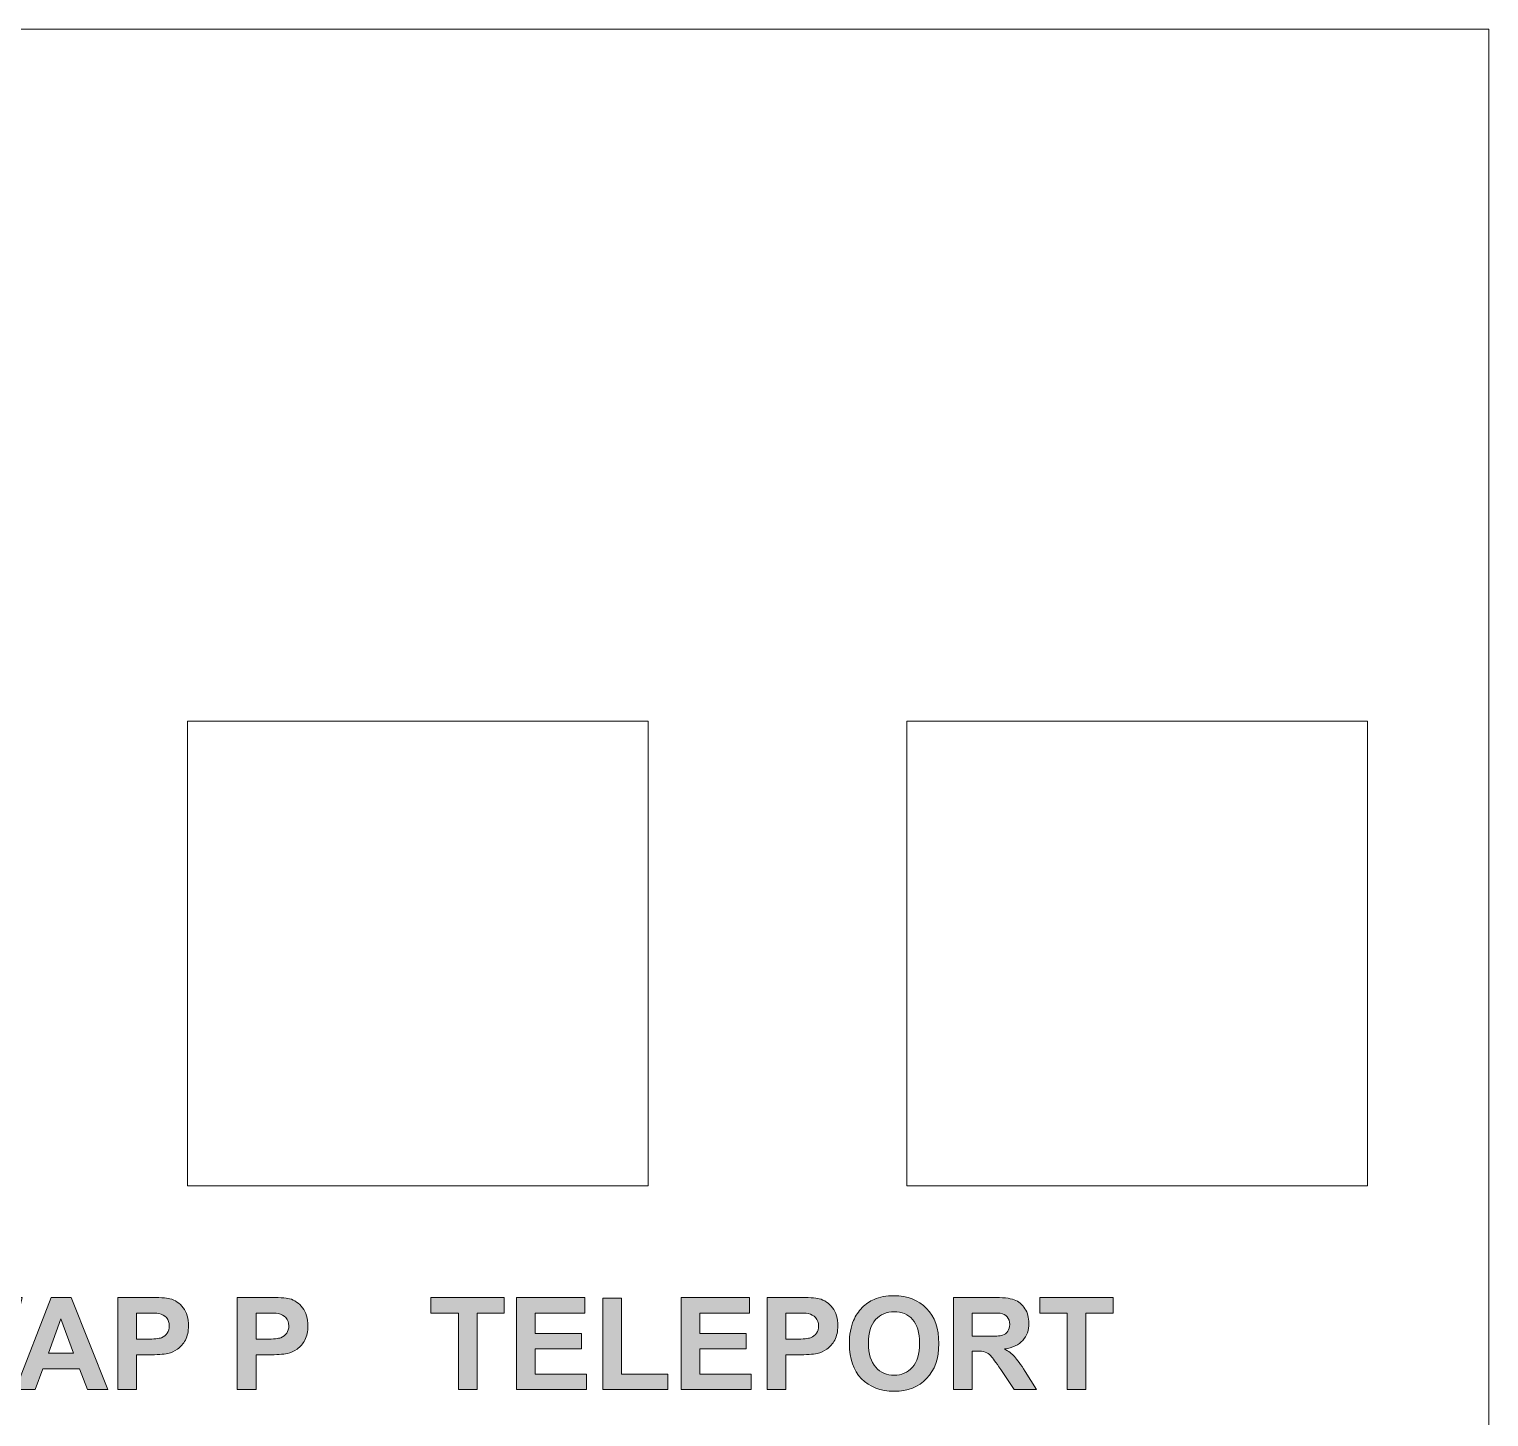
# Model space of a CAD drawing. Header units: inches. Extents: x -5.25 to 4.1, y -1.02 to 4.
# Drawn here: x -1.743 to -0.485, y 2.804 to 4 of the extents above; entities that cross this region are included whole.
import ezdxf

# ---------------------------------------------------------------- set-up
doc = ezdxf.new("R2010")
doc.units = ezdxf.units.IN
doc.header["$MEASUREMENT"] = 0
doc.layers.add('Layer 1', color=7, linetype='Continuous', lineweight=0)

# ---------------------------------------------------------------- blocks, each defined once
blk = doc.blocks.new('Block_28')
at = {"layer": 'Layer 1', "true_color": 0x231f20, "transparency": 33554687}
h = blk.add_hatch(color=250, dxfattribs=at)
h.dxf.hatch_style = 2
edge = h.paths.add_edge_path()
edge.add_spline(control_points=[(-1.9237, 2.8533), (-1.9237, 2.8533), (-1.9081, 2.8549), (-1.9081, 2.8549), (-1.9072, 2.8496), (-1.9053, 2.8458), (-1.9024, 2.8433), (-1.8995, 2.8408), (-1.8956, 2.8396), (-1.8908, 2.8396), (-1.8856, 2.8396), (-1.8817, 2.8407), (-1.8791, 2.8429), (-1.8764, 2.8451), (-1.8751, 2.8476), (-1.8751, 2.8506), (-1.8751, 2.8525), (-1.8757, 2.8541), (-1.8768, 2.8554), (-1.8779, 2.8567), (-1.8798, 2.8578), (-1.8826, 2.8588), (-1.8844, 2.8595), (-1.8887, 2.8606), (-1.8954, 2.8623), (-1.904, 2.8644), (-1.9101, 2.8671), (-1.9135, 2.8702), (-1.9184, 2.8745), (-1.9209, 2.8799), (-1.9209, 2.8862), (-1.9209, 2.8902), (-1.9197, 2.894), (-1.9174, 2.8975), (-1.9151, 2.9011), (-1.9118, 2.9037), (-1.9075, 2.9056), (-1.9032, 2.9074), (-1.8979, 2.9084), (-1.8918, 2.9084), (-1.8819, 2.9084), (-1.8743, 2.9062), (-1.8693, 2.9018), (-1.8643, 2.8974), (-1.8616, 2.8916), (-1.8613, 2.8843), (-1.8613, 2.8843), (-1.8774, 2.8836), (-1.8774, 2.8836), (-1.8781, 2.8877), (-1.8796, 2.8906), (-1.8818, 2.8924), (-1.8841, 2.8942), (-1.8875, 2.8951), (-1.892, 2.8951), (-1.8967, 2.8951), (-1.9003, 2.8941), (-1.903, 2.8922), (-1.9047, 2.891), (-1.9055, 2.8893), (-1.9055, 2.8873), (-1.9055, 2.8854), (-1.9047, 2.8838), (-1.9031, 2.8824), (-1.9011, 2.8807), (-1.8962, 2.879), (-1.8884, 2.8771), (-1.8806, 2.8753), (-1.8748, 2.8734), (-1.871, 2.8714), (-1.8673, 2.8694), (-1.8644, 2.8667), (-1.8622, 2.8633), (-1.8601, 2.8599), (-1.8591, 2.8557), (-1.8591, 2.8506), (-1.8591, 2.8461), (-1.8603, 2.8418), (-1.8629, 2.8378), (-1.8654, 2.8338), (-1.869, 2.8309), (-1.8736, 2.829), (-1.8782, 2.827), (-1.884, 2.8261), (-1.8909, 2.8261), (-1.901, 2.8261), (-1.9087, 2.8284), (-1.9141, 2.833), (-1.9195, 2.8377), (-1.9227, 2.8444), (-1.9237, 2.8533)], knot_values=[0, 0, 0, 0, 1, 1, 1, 2, 2, 2, 3, 3, 3, 4, 4, 4, 5, 5, 5, 6, 6, 6, 7, 7, 7, 8, 8, 8, 9, 9, 9, 10, 10, 10, 11, 11, 11, 12, 12, 12, 13, 13, 13, 14, 14, 14, 15, 15, 15, 16, 16, 16, 17, 17, 17, 18, 18, 18, 19, 19, 19, 20, 20, 20, 21, 21, 21, 22, 22, 22, 23, 23, 23, 24, 24, 24, 25, 25, 25, 26, 26, 26, 27, 27, 27, 28, 28, 28, 29, 29, 29, 30, 30, 30, 30], degree=3, periodic=0)
h = blk.add_hatch(color=250, dxfattribs=at)
h.dxf.hatch_style = 2
edge = h.paths.add_edge_path()
edge.add_spline(control_points=[(-1.8343, 2.8275), (-1.8343, 2.8275), (-1.8533, 2.907), (-1.8533, 2.907), (-1.8533, 2.907), (-1.8368, 2.907), (-1.8368, 2.907), (-1.8368, 2.907), (-1.8248, 2.8524), (-1.8248, 2.8524), (-1.8248, 2.8524), (-1.8103, 2.907), (-1.8103, 2.907), (-1.8103, 2.907), (-1.7912, 2.907), (-1.7912, 2.907), (-1.7912, 2.907), (-1.7773, 2.8514), (-1.7773, 2.8514), (-1.7773, 2.8514), (-1.765, 2.907), (-1.765, 2.907), (-1.765, 2.907), (-1.7489, 2.907), (-1.7489, 2.907), (-1.7489, 2.907), (-1.7682, 2.8275), (-1.7682, 2.8275), (-1.7682, 2.8275), (-1.7852, 2.8275), (-1.7852, 2.8275), (-1.7852, 2.8275), (-1.8011, 2.8869), (-1.8011, 2.8869), (-1.8011, 2.8869), (-1.8169, 2.8275), (-1.8169, 2.8275), (-1.8169, 2.8275), (-1.8343, 2.8275), (-1.8343, 2.8275)], knot_values=[0, 0, 0, 0, 1, 1, 1, 2, 2, 2, 3, 3, 3, 4, 4, 4, 5, 5, 5, 6, 6, 6, 7, 7, 7, 8, 8, 8, 9, 9, 9, 10, 10, 10, 11, 11, 11, 12, 12, 12, 13, 13, 13, 13], degree=3, periodic=0)
h = blk.add_hatch(color=250, dxfattribs=at)
h.dxf.hatch_style = 2
edge = h.paths.add_edge_path()
edge.add_spline(control_points=[(-1.7047, 2.8589), (-1.7047, 2.8589), (-1.7156, 2.8884), (-1.7156, 2.8884), (-1.7156, 2.8884), (-1.7264, 2.8589), (-1.7264, 2.8589), (-1.7264, 2.8589), (-1.7047, 2.8589), (-1.7047, 2.8589)], knot_values=[0, 0, 0, 0, 1, 1, 1, 2, 2, 2, 3, 3, 3, 3], degree=3, periodic=0)
edge = h.paths.add_edge_path()
edge.add_spline(control_points=[(-1.6751, 2.8275), (-1.6751, 2.8275), (-1.6926, 2.8275), (-1.6926, 2.8275), (-1.6926, 2.8275), (-1.6995, 2.8455), (-1.6995, 2.8455), (-1.6995, 2.8455), (-1.7313, 2.8455), (-1.7313, 2.8455), (-1.7313, 2.8455), (-1.7379, 2.8275), (-1.7379, 2.8275), (-1.7379, 2.8275), (-1.7549, 2.8275), (-1.7549, 2.8275), (-1.7549, 2.8275), (-1.7239, 2.907), (-1.7239, 2.907), (-1.7239, 2.907), (-1.7069, 2.907), (-1.7069, 2.907), (-1.7069, 2.907), (-1.6751, 2.8275), (-1.6751, 2.8275)], knot_values=[0, 0, 0, 0, 1, 1, 1, 2, 2, 2, 3, 3, 3, 4, 4, 4, 5, 5, 5, 6, 6, 6, 7, 7, 7, 8, 8, 8, 8], degree=3, periodic=0)
h = blk.add_hatch(color=250, dxfattribs=at)
h.dxf.hatch_style = 2
edge = h.paths.add_edge_path()
edge.add_spline(control_points=[(-1.6505, 2.8935), (-1.6505, 2.8935), (-1.6505, 2.871), (-1.6505, 2.871), (-1.6505, 2.871), (-1.6417, 2.871), (-1.6417, 2.871), (-1.6354, 2.871), (-1.6312, 2.8714), (-1.629, 2.8722), (-1.6269, 2.8731), (-1.6252, 2.8744), (-1.624, 2.8761), (-1.6228, 2.8779), (-1.6222, 2.88), (-1.6222, 2.8823), (-1.6222, 2.8852), (-1.623, 2.8876), (-1.6247, 2.8895), (-1.6265, 2.8914), (-1.6286, 2.8925), (-1.6312, 2.893), (-1.6331, 2.8934), (-1.637, 2.8935), (-1.6428, 2.8935), (-1.6428, 2.8935), (-1.6505, 2.8935), (-1.6505, 2.8935)], knot_values=[0, 0, 0, 0, 1, 1, 1, 2, 2, 2, 3, 3, 3, 4, 4, 4, 5, 5, 5, 6, 6, 6, 7, 7, 7, 8, 8, 8, 9, 9, 9, 9], degree=3, periodic=0)
edge = h.paths.add_edge_path()
edge.add_spline(control_points=[(-1.6666, 2.8275), (-1.6666, 2.8275), (-1.6666, 2.907), (-1.6666, 2.907), (-1.6666, 2.907), (-1.6408, 2.907), (-1.6408, 2.907), (-1.631, 2.907), (-1.6247, 2.9066), (-1.6217, 2.9058), (-1.6172, 2.9046), (-1.6133, 2.902), (-1.6103, 2.898), (-1.6072, 2.894), (-1.6057, 2.8889), (-1.6057, 2.8825), (-1.6057, 2.8777), (-1.6065, 2.8735), (-1.6083, 2.8702), (-1.6101, 2.8669), (-1.6123, 2.8643), (-1.6151, 2.8624), (-1.6178, 2.8605), (-1.6206, 2.8592), (-1.6234, 2.8586), (-1.6272, 2.8578), (-1.6328, 2.8575), (-1.64, 2.8575), (-1.64, 2.8575), (-1.6505, 2.8575), (-1.6505, 2.8575), (-1.6505, 2.8575), (-1.6505, 2.8275), (-1.6505, 2.8275), (-1.6505, 2.8275), (-1.6666, 2.8275), (-1.6666, 2.8275)], knot_values=[0, 0, 0, 0, 1, 1, 1, 2, 2, 2, 3, 3, 3, 4, 4, 4, 5, 5, 5, 6, 6, 6, 7, 7, 7, 8, 8, 8, 9, 9, 9, 10, 10, 10, 11, 11, 11, 12, 12, 12, 12], degree=3, periodic=0)
h = blk.add_hatch(color=250, dxfattribs=at)
h.dxf.hatch_style = 2
edge = h.paths.add_edge_path()
edge.add_spline(control_points=[(-1.5475, 2.8935), (-1.5475, 2.8935), (-1.5475, 2.871), (-1.5475, 2.871), (-1.5475, 2.871), (-1.5388, 2.871), (-1.5388, 2.871), (-1.5324, 2.871), (-1.5282, 2.8714), (-1.5261, 2.8722), (-1.5239, 2.8731), (-1.5223, 2.8744), (-1.521, 2.8761), (-1.5198, 2.8779), (-1.5192, 2.88), (-1.5192, 2.8823), (-1.5192, 2.8852), (-1.5201, 2.8876), (-1.5218, 2.8895), (-1.5235, 2.8914), (-1.5256, 2.8925), (-1.5282, 2.893), (-1.5302, 2.8934), (-1.534, 2.8935), (-1.5398, 2.8935), (-1.5398, 2.8935), (-1.5475, 2.8935), (-1.5475, 2.8935)], knot_values=[0, 0, 0, 0, 1, 1, 1, 2, 2, 2, 3, 3, 3, 4, 4, 4, 5, 5, 5, 6, 6, 6, 7, 7, 7, 8, 8, 8, 9, 9, 9, 9], degree=3, periodic=0)
edge = h.paths.add_edge_path()
edge.add_spline(control_points=[(-1.5636, 2.8275), (-1.5636, 2.8275), (-1.5636, 2.907), (-1.5636, 2.907), (-1.5636, 2.907), (-1.5378, 2.907), (-1.5378, 2.907), (-1.5281, 2.907), (-1.5217, 2.9066), (-1.5187, 2.9058), (-1.5142, 2.9046), (-1.5104, 2.902), (-1.5073, 2.898), (-1.5042, 2.894), (-1.5027, 2.8889), (-1.5027, 2.8825), (-1.5027, 2.8777), (-1.5036, 2.8735), (-1.5053, 2.8702), (-1.5071, 2.8669), (-1.5094, 2.8643), (-1.5121, 2.8624), (-1.5148, 2.8605), (-1.5176, 2.8592), (-1.5204, 2.8586), (-1.5243, 2.8578), (-1.5298, 2.8575), (-1.5371, 2.8575), (-1.5371, 2.8575), (-1.5475, 2.8575), (-1.5475, 2.8575), (-1.5475, 2.8575), (-1.5475, 2.8275), (-1.5475, 2.8275), (-1.5475, 2.8275), (-1.5636, 2.8275), (-1.5636, 2.8275)], knot_values=[0, 0, 0, 0, 1, 1, 1, 2, 2, 2, 3, 3, 3, 4, 4, 4, 5, 5, 5, 6, 6, 6, 7, 7, 7, 8, 8, 8, 9, 9, 9, 10, 10, 10, 11, 11, 11, 12, 12, 12, 12], degree=3, periodic=0)
at = {"layer": 'Layer 1'}
for points, knots in [([(-1.9237, 2.8533), (-1.9237, 2.8533), (-1.9081, 2.8549), (-1.9081, 2.8549), (-1.9072, 2.8496), (-1.9053, 2.8458), (-1.9024, 2.8433), (-1.8995, 2.8408), (-1.8956, 2.8396), (-1.8908, 2.8396), (-1.8856, 2.8396), (-1.8817, 2.8407), (-1.8791, 2.8429), (-1.8764, 2.8451), (-1.8751, 2.8476), (-1.8751, 2.8506), (-1.8751, 2.8525), (-1.8757, 2.8541), (-1.8768, 2.8554), (-1.8779, 2.8567), (-1.8798, 2.8578), (-1.8826, 2.8588), (-1.8844, 2.8595), (-1.8887, 2.8606), (-1.8954, 2.8623), (-1.904, 2.8644), (-1.9101, 2.8671), (-1.9135, 2.8702), (-1.9184, 2.8745), (-1.9209, 2.8799), (-1.9209, 2.8862), (-1.9209, 2.8902), (-1.9197, 2.894), (-1.9174, 2.8975), (-1.9151, 2.9011), (-1.9118, 2.9037), (-1.9075, 2.9056), (-1.9032, 2.9074), (-1.8979, 2.9084), (-1.8918, 2.9084), (-1.8819, 2.9084), (-1.8743, 2.9062), (-1.8693, 2.9018), (-1.8643, 2.8974), (-1.8616, 2.8916), (-1.8613, 2.8843), (-1.8613, 2.8843), (-1.8774, 2.8836), (-1.8774, 2.8836), (-1.8781, 2.8877), (-1.8796, 2.8906), (-1.8818, 2.8924), (-1.8841, 2.8942), (-1.8875, 2.8951), (-1.892, 2.8951), (-1.8967, 2.8951), (-1.9003, 2.8941), (-1.903, 2.8922), (-1.9047, 2.891), (-1.9055, 2.8893), (-1.9055, 2.8873), (-1.9055, 2.8854), (-1.9047, 2.8838), (-1.9031, 2.8824), (-1.9011, 2.8807), (-1.8962, 2.879), (-1.8884, 2.8771), (-1.8806, 2.8753), (-1.8748, 2.8734), (-1.871, 2.8714), (-1.8673, 2.8694), (-1.8644, 2.8667), (-1.8622, 2.8633), (-1.8601, 2.8599), (-1.8591, 2.8557), (-1.8591, 2.8506), (-1.8591, 2.8461), (-1.8603, 2.8418), (-1.8629, 2.8378), (-1.8654, 2.8338), (-1.869, 2.8309), (-1.8736, 2.829), (-1.8782, 2.827), (-1.884, 2.8261), (-1.8909, 2.8261), (-1.901, 2.8261), (-1.9087, 2.8284), (-1.9141, 2.833), (-1.9195, 2.8377), (-1.9227, 2.8444), (-1.9237, 2.8533)], [0, 0, 0, 0, 1, 1, 1, 2, 2, 2, 3, 3, 3, 4, 4, 4, 5, 5, 5, 6, 6, 6, 7, 7, 7, 8, 8, 8, 9, 9, 9, 10, 10, 10, 11, 11, 11, 12, 12, 12, 13, 13, 13, 14, 14, 14, 15, 15, 15, 16, 16, 16, 17, 17, 17, 18, 18, 18, 19, 19, 19, 20, 20, 20, 21, 21, 21, 22, 22, 22, 23, 23, 23, 24, 24, 24, 25, 25, 25, 26, 26, 26, 27, 27, 27, 28, 28, 28, 29, 29, 29, 30, 30, 30, 30]), ([(-1.8343, 2.8275), (-1.8343, 2.8275), (-1.8533, 2.907), (-1.8533, 2.907), (-1.8533, 2.907), (-1.8368, 2.907), (-1.8368, 2.907), (-1.8368, 2.907), (-1.8248, 2.8524), (-1.8248, 2.8524), (-1.8248, 2.8524), (-1.8103, 2.907), (-1.8103, 2.907), (-1.8103, 2.907), (-1.7912, 2.907), (-1.7912, 2.907), (-1.7912, 2.907), (-1.7773, 2.8514), (-1.7773, 2.8514), (-1.7773, 2.8514), (-1.765, 2.907), (-1.765, 2.907), (-1.765, 2.907), (-1.7489, 2.907), (-1.7489, 2.907), (-1.7489, 2.907), (-1.7682, 2.8275), (-1.7682, 2.8275), (-1.7682, 2.8275), (-1.7852, 2.8275), (-1.7852, 2.8275), (-1.7852, 2.8275), (-1.8011, 2.8869), (-1.8011, 2.8869), (-1.8011, 2.8869), (-1.8169, 2.8275), (-1.8169, 2.8275), (-1.8169, 2.8275), (-1.8343, 2.8275), (-1.8343, 2.8275)], [0, 0, 0, 0, 1, 1, 1, 2, 2, 2, 3, 3, 3, 4, 4, 4, 5, 5, 5, 6, 6, 6, 7, 7, 7, 8, 8, 8, 9, 9, 9, 10, 10, 10, 11, 11, 11, 12, 12, 12, 13, 13, 13, 13]), ([(-1.6751, 2.8275), (-1.6751, 2.8275), (-1.6926, 2.8275), (-1.6926, 2.8275), (-1.6926, 2.8275), (-1.6995, 2.8455), (-1.6995, 2.8455), (-1.6995, 2.8455), (-1.7313, 2.8455), (-1.7313, 2.8455), (-1.7313, 2.8455), (-1.7379, 2.8275), (-1.7379, 2.8275), (-1.7379, 2.8275), (-1.7549, 2.8275), (-1.7549, 2.8275), (-1.7549, 2.8275), (-1.7239, 2.907), (-1.7239, 2.907), (-1.7239, 2.907), (-1.7069, 2.907), (-1.7069, 2.907), (-1.7069, 2.907), (-1.6751, 2.8275), (-1.6751, 2.8275)], [0, 0, 0, 0, 1, 1, 1, 2, 2, 2, 3, 3, 3, 4, 4, 4, 5, 5, 5, 6, 6, 6, 7, 7, 7, 8, 8, 8, 8]), ([(-1.6666, 2.8275), (-1.6666, 2.8275), (-1.6666, 2.907), (-1.6666, 2.907), (-1.6666, 2.907), (-1.6408, 2.907), (-1.6408, 2.907), (-1.631, 2.907), (-1.6247, 2.9066), (-1.6217, 2.9058), (-1.6172, 2.9046), (-1.6133, 2.902), (-1.6103, 2.898), (-1.6072, 2.894), (-1.6057, 2.8889), (-1.6057, 2.8825), (-1.6057, 2.8777), (-1.6065, 2.8735), (-1.6083, 2.8702), (-1.6101, 2.8669), (-1.6123, 2.8643), (-1.6151, 2.8624), (-1.6178, 2.8605), (-1.6206, 2.8592), (-1.6234, 2.8586), (-1.6272, 2.8578), (-1.6328, 2.8575), (-1.64, 2.8575), (-1.64, 2.8575), (-1.6505, 2.8575), (-1.6505, 2.8575), (-1.6505, 2.8575), (-1.6505, 2.8275), (-1.6505, 2.8275), (-1.6505, 2.8275), (-1.6666, 2.8275), (-1.6666, 2.8275)], [0, 0, 0, 0, 1, 1, 1, 2, 2, 2, 3, 3, 3, 4, 4, 4, 5, 5, 5, 6, 6, 6, 7, 7, 7, 8, 8, 8, 9, 9, 9, 10, 10, 10, 11, 11, 11, 12, 12, 12, 12]), ([(-1.5636, 2.8275), (-1.5636, 2.8275), (-1.5636, 2.907), (-1.5636, 2.907), (-1.5636, 2.907), (-1.5378, 2.907), (-1.5378, 2.907), (-1.5281, 2.907), (-1.5217, 2.9066), (-1.5187, 2.9058), (-1.5142, 2.9046), (-1.5104, 2.902), (-1.5073, 2.898), (-1.5042, 2.894), (-1.5027, 2.8889), (-1.5027, 2.8825), (-1.5027, 2.8777), (-1.5036, 2.8735), (-1.5053, 2.8702), (-1.5071, 2.8669), (-1.5094, 2.8643), (-1.5121, 2.8624), (-1.5148, 2.8605), (-1.5176, 2.8592), (-1.5204, 2.8586), (-1.5243, 2.8578), (-1.5298, 2.8575), (-1.5371, 2.8575), (-1.5371, 2.8575), (-1.5475, 2.8575), (-1.5475, 2.8575), (-1.5475, 2.8575), (-1.5475, 2.8275), (-1.5475, 2.8275), (-1.5475, 2.8275), (-1.5636, 2.8275), (-1.5636, 2.8275)], [0, 0, 0, 0, 1, 1, 1, 2, 2, 2, 3, 3, 3, 4, 4, 4, 5, 5, 5, 6, 6, 6, 7, 7, 7, 8, 8, 8, 9, 9, 9, 10, 10, 10, 11, 11, 11, 12, 12, 12, 12]), ([(-1.6505, 2.8935), (-1.6505, 2.8935), (-1.6505, 2.871), (-1.6505, 2.871), (-1.6505, 2.871), (-1.6417, 2.871), (-1.6417, 2.871), (-1.6354, 2.871), (-1.6312, 2.8714), (-1.629, 2.8722), (-1.6269, 2.8731), (-1.6252, 2.8744), (-1.624, 2.8761), (-1.6228, 2.8779), (-1.6222, 2.88), (-1.6222, 2.8823), (-1.6222, 2.8852), (-1.623, 2.8876), (-1.6247, 2.8895), (-1.6265, 2.8914), (-1.6286, 2.8925), (-1.6312, 2.893), (-1.6331, 2.8934), (-1.637, 2.8935), (-1.6428, 2.8935), (-1.6428, 2.8935), (-1.6505, 2.8935), (-1.6505, 2.8935)], [0, 0, 0, 0, 1, 1, 1, 2, 2, 2, 3, 3, 3, 4, 4, 4, 5, 5, 5, 6, 6, 6, 7, 7, 7, 8, 8, 8, 9, 9, 9, 9]), ([(-1.5475, 2.8935), (-1.5475, 2.8935), (-1.5475, 2.871), (-1.5475, 2.871), (-1.5475, 2.871), (-1.5388, 2.871), (-1.5388, 2.871), (-1.5324, 2.871), (-1.5282, 2.8714), (-1.5261, 2.8722), (-1.5239, 2.8731), (-1.5223, 2.8744), (-1.521, 2.8761), (-1.5198, 2.8779), (-1.5192, 2.88), (-1.5192, 2.8823), (-1.5192, 2.8852), (-1.5201, 2.8876), (-1.5218, 2.8895), (-1.5235, 2.8914), (-1.5256, 2.8925), (-1.5282, 2.893), (-1.5302, 2.8934), (-1.534, 2.8935), (-1.5398, 2.8935), (-1.5398, 2.8935), (-1.5475, 2.8935), (-1.5475, 2.8935)], [0, 0, 0, 0, 1, 1, 1, 2, 2, 2, 3, 3, 3, 4, 4, 4, 5, 5, 5, 6, 6, 6, 7, 7, 7, 8, 8, 8, 9, 9, 9, 9]), ([(-1.7047, 2.8589), (-1.7047, 2.8589), (-1.7156, 2.8884), (-1.7156, 2.8884), (-1.7156, 2.8884), (-1.7264, 2.8589), (-1.7264, 2.8589), (-1.7264, 2.8589), (-1.7047, 2.8589), (-1.7047, 2.8589)], [0, 0, 0, 0, 1, 1, 1, 2, 2, 2, 3, 3, 3, 3])]:
    blk.add_open_spline(points, degree=3, knots=knots, dxfattribs=at)
blk = doc.blocks.new('Block_29')
at = {"layer": 'Layer 1', "true_color": 0x231f20, "transparency": 33554687}
h = blk.add_hatch(color=250, dxfattribs=at)
h.dxf.hatch_style = 2
edge = h.paths.add_edge_path()
edge.add_spline(control_points=[(-1.3731, 2.8275), (-1.3731, 2.8275), (-1.3731, 2.8935), (-1.3731, 2.8935), (-1.3731, 2.8935), (-1.3967, 2.8935), (-1.3967, 2.8935), (-1.3967, 2.8935), (-1.3967, 2.907), (-1.3967, 2.907), (-1.3967, 2.907), (-1.3335, 2.907), (-1.3335, 2.907), (-1.3335, 2.907), (-1.3335, 2.8935), (-1.3335, 2.8935), (-1.3335, 2.8935), (-1.357, 2.8935), (-1.357, 2.8935), (-1.357, 2.8935), (-1.357, 2.8275), (-1.357, 2.8275), (-1.357, 2.8275), (-1.3731, 2.8275), (-1.3731, 2.8275)], knot_values=[0, 0, 0, 0, 1, 1, 1, 2, 2, 2, 3, 3, 3, 4, 4, 4, 5, 5, 5, 6, 6, 6, 7, 7, 7, 8, 8, 8, 8], degree=3, periodic=0)
h = blk.add_hatch(color=250, dxfattribs=at)
h.dxf.hatch_style = 2
edge = h.paths.add_edge_path()
edge.add_spline(control_points=[(-1.3231, 2.8275), (-1.3231, 2.8275), (-1.3231, 2.907), (-1.3231, 2.907), (-1.3231, 2.907), (-1.2641, 2.907), (-1.2641, 2.907), (-1.2641, 2.907), (-1.2641, 2.8935), (-1.2641, 2.8935), (-1.2641, 2.8935), (-1.307, 2.8935), (-1.307, 2.8935), (-1.307, 2.8935), (-1.307, 2.8759), (-1.307, 2.8759), (-1.307, 2.8759), (-1.2671, 2.8759), (-1.2671, 2.8759), (-1.2671, 2.8759), (-1.2671, 2.8625), (-1.2671, 2.8625), (-1.2671, 2.8625), (-1.307, 2.8625), (-1.307, 2.8625), (-1.307, 2.8625), (-1.307, 2.8409), (-1.307, 2.8409), (-1.307, 2.8409), (-1.2626, 2.8409), (-1.2626, 2.8409), (-1.2626, 2.8409), (-1.2626, 2.8275), (-1.2626, 2.8275), (-1.2626, 2.8275), (-1.3231, 2.8275), (-1.3231, 2.8275)], knot_values=[0, 0, 0, 0, 1, 1, 1, 2, 2, 2, 3, 3, 3, 4, 4, 4, 5, 5, 5, 6, 6, 6, 7, 7, 7, 8, 8, 8, 9, 9, 9, 10, 10, 10, 11, 11, 11, 12, 12, 12, 12], degree=3, periodic=0)
h = blk.add_hatch(color=250, dxfattribs=at)
h.dxf.hatch_style = 2
edge = h.paths.add_edge_path()
edge.add_spline(control_points=[(-1.2485, 2.8275), (-1.2485, 2.8275), (-1.2485, 2.9064), (-1.2485, 2.9064), (-1.2485, 2.9064), (-1.2325, 2.9064), (-1.2325, 2.9064), (-1.2325, 2.9064), (-1.2325, 2.8409), (-1.2325, 2.8409), (-1.2325, 2.8409), (-1.1926, 2.8409), (-1.1926, 2.8409), (-1.1926, 2.8409), (-1.1926, 2.8275), (-1.1926, 2.8275), (-1.1926, 2.8275), (-1.2485, 2.8275), (-1.2485, 2.8275)], knot_values=[0, 0, 0, 0, 1, 1, 1, 2, 2, 2, 3, 3, 3, 4, 4, 4, 5, 5, 5, 6, 6, 6, 6], degree=3, periodic=0)
h = blk.add_hatch(color=250, dxfattribs=at)
h.dxf.hatch_style = 2
edge = h.paths.add_edge_path()
edge.add_spline(control_points=[(-1.1811, 2.8275), (-1.1811, 2.8275), (-1.1811, 2.907), (-1.1811, 2.907), (-1.1811, 2.907), (-1.1221, 2.907), (-1.1221, 2.907), (-1.1221, 2.907), (-1.1221, 2.8935), (-1.1221, 2.8935), (-1.1221, 2.8935), (-1.1651, 2.8935), (-1.1651, 2.8935), (-1.1651, 2.8935), (-1.1651, 2.8759), (-1.1651, 2.8759), (-1.1651, 2.8759), (-1.1251, 2.8759), (-1.1251, 2.8759), (-1.1251, 2.8759), (-1.1251, 2.8625), (-1.1251, 2.8625), (-1.1251, 2.8625), (-1.1651, 2.8625), (-1.1651, 2.8625), (-1.1651, 2.8625), (-1.1651, 2.8409), (-1.1651, 2.8409), (-1.1651, 2.8409), (-1.1206, 2.8409), (-1.1206, 2.8409), (-1.1206, 2.8409), (-1.1206, 2.8275), (-1.1206, 2.8275), (-1.1206, 2.8275), (-1.1811, 2.8275), (-1.1811, 2.8275)], knot_values=[0, 0, 0, 0, 1, 1, 1, 2, 2, 2, 3, 3, 3, 4, 4, 4, 5, 5, 5, 6, 6, 6, 7, 7, 7, 8, 8, 8, 9, 9, 9, 10, 10, 10, 11, 11, 11, 12, 12, 12, 12], degree=3, periodic=0)
h = blk.add_hatch(color=250, dxfattribs=at)
h.dxf.hatch_style = 2
edge = h.paths.add_edge_path()
edge.add_spline(control_points=[(-1.0909, 2.8935), (-1.0909, 2.8935), (-1.0909, 2.871), (-1.0909, 2.871), (-1.0909, 2.871), (-1.0822, 2.871), (-1.0822, 2.871), (-1.0758, 2.871), (-1.0716, 2.8714), (-1.0695, 2.8722), (-1.0673, 2.8731), (-1.0657, 2.8744), (-1.0644, 2.8761), (-1.0632, 2.8779), (-1.0626, 2.88), (-1.0626, 2.8823), (-1.0626, 2.8852), (-1.0635, 2.8876), (-1.0652, 2.8895), (-1.0669, 2.8914), (-1.069, 2.8925), (-1.0716, 2.893), (-1.0735, 2.8934), (-1.0774, 2.8935), (-1.0832, 2.8935), (-1.0832, 2.8935), (-1.0909, 2.8935), (-1.0909, 2.8935)], knot_values=[0, 0, 0, 0, 1, 1, 1, 2, 2, 2, 3, 3, 3, 4, 4, 4, 5, 5, 5, 6, 6, 6, 7, 7, 7, 8, 8, 8, 9, 9, 9, 9], degree=3, periodic=0)
edge = h.paths.add_edge_path()
edge.add_spline(control_points=[(-1.107, 2.8275), (-1.107, 2.8275), (-1.107, 2.907), (-1.107, 2.907), (-1.107, 2.907), (-1.0812, 2.907), (-1.0812, 2.907), (-1.0715, 2.907), (-1.0651, 2.9066), (-1.0621, 2.9058), (-1.0576, 2.9046), (-1.0538, 2.902), (-1.0507, 2.898), (-1.0476, 2.894), (-1.0461, 2.8889), (-1.0461, 2.8825), (-1.0461, 2.8777), (-1.047, 2.8735), (-1.0487, 2.8702), (-1.0505, 2.8669), (-1.0528, 2.8643), (-1.0555, 2.8624), (-1.0582, 2.8605), (-1.061, 2.8592), (-1.0638, 2.8586), (-1.0676, 2.8578), (-1.0732, 2.8575), (-1.0805, 2.8575), (-1.0805, 2.8575), (-1.0909, 2.8575), (-1.0909, 2.8575), (-1.0909, 2.8575), (-1.0909, 2.8275), (-1.0909, 2.8275), (-1.0909, 2.8275), (-1.107, 2.8275), (-1.107, 2.8275)], knot_values=[0, 0, 0, 0, 1, 1, 1, 2, 2, 2, 3, 3, 3, 4, 4, 4, 5, 5, 5, 6, 6, 6, 7, 7, 7, 8, 8, 8, 9, 9, 9, 10, 10, 10, 11, 11, 11, 12, 12, 12, 12], degree=3, periodic=0)
h = blk.add_hatch(color=250, dxfattribs=at)
h.dxf.hatch_style = 2
edge = h.paths.add_edge_path()
edge.add_spline(control_points=[(-1.0196, 2.8673), (-1.0196, 2.8583), (-1.0175, 2.8515), (-1.0134, 2.8468), (-1.0092, 2.8422), (-1.0039, 2.8398), (-0.9975, 2.8398), (-0.9911, 2.8398), (-0.9859, 2.8421), (-0.9818, 2.8468), (-0.9777, 2.8514), (-0.9756, 2.8583), (-0.9756, 2.8675), (-0.9756, 2.8766), (-0.9776, 2.8834), (-0.9816, 2.8879), (-0.9856, 2.8924), (-0.9909, 2.8946), (-0.9975, 2.8946), (-1.0041, 2.8946), (-1.0095, 2.8924), (-1.0135, 2.8878), (-1.0176, 2.8833), (-1.0196, 2.8764), (-1.0196, 2.8673)], knot_values=[0, 0, 0, 0, 1, 1, 1, 2, 2, 2, 3, 3, 3, 4, 4, 4, 5, 5, 5, 6, 6, 6, 7, 7, 7, 8, 8, 8, 8], degree=3, periodic=0)
edge = h.paths.add_edge_path()
edge.add_spline(control_points=[(-1.0361, 2.8667), (-1.0361, 2.8749), (-1.0349, 2.8816), (-1.0325, 2.8871), (-1.0307, 2.8912), (-1.0282, 2.8948), (-1.0251, 2.8981), (-1.022, 2.9013), (-1.0185, 2.9037), (-1.0148, 2.9052), (-1.0099, 2.9073), (-1.0042, 2.9084), (-0.9977, 2.9084), (-0.986, 2.9084), (-0.9766, 2.9047), (-0.9696, 2.8975), (-0.9625, 2.8902), (-0.959, 2.8801), (-0.959, 2.8671), (-0.959, 2.8543), (-0.9625, 2.8442), (-0.9695, 2.837), (-0.9764, 2.8297), (-0.9858, 2.8261), (-0.9975, 2.8261), (-1.0093, 2.8261), (-1.0187, 2.8297), (-1.0257, 2.8369), (-1.0327, 2.8442), (-1.0361, 2.8541), (-1.0361, 2.8667)], knot_values=[0, 0, 0, 0, 1, 1, 1, 2, 2, 2, 3, 3, 3, 4, 4, 4, 5, 5, 5, 6, 6, 6, 7, 7, 7, 8, 8, 8, 9, 9, 9, 10, 10, 10, 10], degree=3, periodic=0)
h = blk.add_hatch(color=250, dxfattribs=at)
h.dxf.hatch_style = 2
edge = h.paths.add_edge_path()
edge.add_spline(control_points=[(-0.9304, 2.8734), (-0.9304, 2.8734), (-0.9185, 2.8734), (-0.9185, 2.8734), (-0.9108, 2.8734), (-0.906, 2.8737), (-0.904, 2.8743), (-0.9021, 2.875), (-0.9006, 2.8761), (-0.8995, 2.8777), (-0.8985, 2.8793), (-0.8979, 2.8813), (-0.8979, 2.8837), (-0.8979, 2.8864), (-0.8986, 2.8885), (-0.9001, 2.8902), (-0.9015, 2.8918), (-0.9035, 2.8928), (-0.9061, 2.8933), (-0.9074, 2.8935), (-0.9113, 2.8935), (-0.9178, 2.8935), (-0.9178, 2.8935), (-0.9304, 2.8935), (-0.9304, 2.8935), (-0.9304, 2.8935), (-0.9304, 2.8734), (-0.9304, 2.8734)], knot_values=[0, 0, 0, 0, 1, 1, 1, 2, 2, 2, 3, 3, 3, 4, 4, 4, 5, 5, 5, 6, 6, 6, 7, 7, 7, 8, 8, 8, 9, 9, 9, 9], degree=3, periodic=0)
edge = h.paths.add_edge_path()
edge.add_spline(control_points=[(-0.9464, 2.8275), (-0.9464, 2.8275), (-0.9464, 2.907), (-0.9464, 2.907), (-0.9464, 2.907), (-0.9126, 2.907), (-0.9126, 2.907), (-0.9041, 2.907), (-0.8979, 2.9063), (-0.8941, 2.9049), (-0.8902, 2.9034), (-0.8871, 2.9009), (-0.8848, 2.8972), (-0.8825, 2.8936), (-0.8814, 2.8894), (-0.8814, 2.8847), (-0.8814, 2.8787), (-0.8831, 2.8738), (-0.8866, 2.8699), (-0.8901, 2.866), (-0.8954, 2.8636), (-0.9024, 2.8626), (-0.8989, 2.8605), (-0.896, 2.8583), (-0.8938, 2.8559), (-0.8915, 2.8535), (-0.8884, 2.8492), (-0.8846, 2.843), (-0.8846, 2.843), (-0.8749, 2.8275), (-0.8749, 2.8275), (-0.8749, 2.8275), (-0.8941, 2.8275), (-0.8941, 2.8275), (-0.8941, 2.8275), (-0.9057, 2.8448), (-0.9057, 2.8448), (-0.9098, 2.851), (-0.9127, 2.8549), (-0.9142, 2.8565), (-0.9157, 2.8581), (-0.9173, 2.8592), (-0.919, 2.8598), (-0.9207, 2.8604), (-0.9234, 2.8607), (-0.9271, 2.8607), (-0.9271, 2.8607), (-0.9304, 2.8607), (-0.9304, 2.8607), (-0.9304, 2.8607), (-0.9304, 2.8275), (-0.9304, 2.8275), (-0.9304, 2.8275), (-0.9464, 2.8275), (-0.9464, 2.8275)], knot_values=[0, 0, 0, 0, 1, 1, 1, 2, 2, 2, 3, 3, 3, 4, 4, 4, 5, 5, 5, 6, 6, 6, 7, 7, 7, 8, 8, 8, 9, 9, 9, 10, 10, 10, 11, 11, 11, 12, 12, 12, 13, 13, 13, 14, 14, 14, 15, 15, 15, 16, 16, 16, 17, 17, 17, 18, 18, 18, 18], degree=3, periodic=0)
h = blk.add_hatch(color=250, dxfattribs=at)
h.dxf.hatch_style = 2
edge = h.paths.add_edge_path()
edge.add_spline(control_points=[(-0.8483, 2.8275), (-0.8483, 2.8275), (-0.8483, 2.8935), (-0.8483, 2.8935), (-0.8483, 2.8935), (-0.8719, 2.8935), (-0.8719, 2.8935), (-0.8719, 2.8935), (-0.8719, 2.907), (-0.8719, 2.907), (-0.8719, 2.907), (-0.8087, 2.907), (-0.8087, 2.907), (-0.8087, 2.907), (-0.8087, 2.8935), (-0.8087, 2.8935), (-0.8087, 2.8935), (-0.8323, 2.8935), (-0.8323, 2.8935), (-0.8323, 2.8935), (-0.8323, 2.8275), (-0.8323, 2.8275), (-0.8323, 2.8275), (-0.8483, 2.8275), (-0.8483, 2.8275)], knot_values=[0, 0, 0, 0, 1, 1, 1, 2, 2, 2, 3, 3, 3, 4, 4, 4, 5, 5, 5, 6, 6, 6, 7, 7, 7, 8, 8, 8, 8], degree=3, periodic=0)
at = {"layer": 'Layer 1'}
for points, knots in [([(-1.3731, 2.8275), (-1.3731, 2.8275), (-1.3731, 2.8935), (-1.3731, 2.8935), (-1.3731, 2.8935), (-1.3967, 2.8935), (-1.3967, 2.8935), (-1.3967, 2.8935), (-1.3967, 2.907), (-1.3967, 2.907), (-1.3967, 2.907), (-1.3335, 2.907), (-1.3335, 2.907), (-1.3335, 2.907), (-1.3335, 2.8935), (-1.3335, 2.8935), (-1.3335, 2.8935), (-1.357, 2.8935), (-1.357, 2.8935), (-1.357, 2.8935), (-1.357, 2.8275), (-1.357, 2.8275), (-1.357, 2.8275), (-1.3731, 2.8275), (-1.3731, 2.8275)], [0, 0, 0, 0, 1, 1, 1, 2, 2, 2, 3, 3, 3, 4, 4, 4, 5, 5, 5, 6, 6, 6, 7, 7, 7, 8, 8, 8, 8]), ([(-1.3231, 2.8275), (-1.3231, 2.8275), (-1.3231, 2.907), (-1.3231, 2.907), (-1.3231, 2.907), (-1.2641, 2.907), (-1.2641, 2.907), (-1.2641, 2.907), (-1.2641, 2.8935), (-1.2641, 2.8935), (-1.2641, 2.8935), (-1.307, 2.8935), (-1.307, 2.8935), (-1.307, 2.8935), (-1.307, 2.8759), (-1.307, 2.8759), (-1.307, 2.8759), (-1.2671, 2.8759), (-1.2671, 2.8759), (-1.2671, 2.8759), (-1.2671, 2.8625), (-1.2671, 2.8625), (-1.2671, 2.8625), (-1.307, 2.8625), (-1.307, 2.8625), (-1.307, 2.8625), (-1.307, 2.8409), (-1.307, 2.8409), (-1.307, 2.8409), (-1.2626, 2.8409), (-1.2626, 2.8409), (-1.2626, 2.8409), (-1.2626, 2.8275), (-1.2626, 2.8275), (-1.2626, 2.8275), (-1.3231, 2.8275), (-1.3231, 2.8275)], [0, 0, 0, 0, 1, 1, 1, 2, 2, 2, 3, 3, 3, 4, 4, 4, 5, 5, 5, 6, 6, 6, 7, 7, 7, 8, 8, 8, 9, 9, 9, 10, 10, 10, 11, 11, 11, 12, 12, 12, 12]), ([(-1.2485, 2.8275), (-1.2485, 2.8275), (-1.2485, 2.9064), (-1.2485, 2.9064), (-1.2485, 2.9064), (-1.2325, 2.9064), (-1.2325, 2.9064), (-1.2325, 2.9064), (-1.2325, 2.8409), (-1.2325, 2.8409), (-1.2325, 2.8409), (-1.1926, 2.8409), (-1.1926, 2.8409), (-1.1926, 2.8409), (-1.1926, 2.8275), (-1.1926, 2.8275), (-1.1926, 2.8275), (-1.2485, 2.8275), (-1.2485, 2.8275)], [0, 0, 0, 0, 1, 1, 1, 2, 2, 2, 3, 3, 3, 4, 4, 4, 5, 5, 5, 6, 6, 6, 6]), ([(-1.1811, 2.8275), (-1.1811, 2.8275), (-1.1811, 2.907), (-1.1811, 2.907), (-1.1811, 2.907), (-1.1221, 2.907), (-1.1221, 2.907), (-1.1221, 2.907), (-1.1221, 2.8935), (-1.1221, 2.8935), (-1.1221, 2.8935), (-1.1651, 2.8935), (-1.1651, 2.8935), (-1.1651, 2.8935), (-1.1651, 2.8759), (-1.1651, 2.8759), (-1.1651, 2.8759), (-1.1251, 2.8759), (-1.1251, 2.8759), (-1.1251, 2.8759), (-1.1251, 2.8625), (-1.1251, 2.8625), (-1.1251, 2.8625), (-1.1651, 2.8625), (-1.1651, 2.8625), (-1.1651, 2.8625), (-1.1651, 2.8409), (-1.1651, 2.8409), (-1.1651, 2.8409), (-1.1206, 2.8409), (-1.1206, 2.8409), (-1.1206, 2.8409), (-1.1206, 2.8275), (-1.1206, 2.8275), (-1.1206, 2.8275), (-1.1811, 2.8275), (-1.1811, 2.8275)], [0, 0, 0, 0, 1, 1, 1, 2, 2, 2, 3, 3, 3, 4, 4, 4, 5, 5, 5, 6, 6, 6, 7, 7, 7, 8, 8, 8, 9, 9, 9, 10, 10, 10, 11, 11, 11, 12, 12, 12, 12]), ([(-1.107, 2.8275), (-1.107, 2.8275), (-1.107, 2.907), (-1.107, 2.907), (-1.107, 2.907), (-1.0812, 2.907), (-1.0812, 2.907), (-1.0715, 2.907), (-1.0651, 2.9066), (-1.0621, 2.9058), (-1.0576, 2.9046), (-1.0538, 2.902), (-1.0507, 2.898), (-1.0476, 2.894), (-1.0461, 2.8889), (-1.0461, 2.8825), (-1.0461, 2.8777), (-1.047, 2.8735), (-1.0487, 2.8702), (-1.0505, 2.8669), (-1.0528, 2.8643), (-1.0555, 2.8624), (-1.0582, 2.8605), (-1.061, 2.8592), (-1.0638, 2.8586), (-1.0676, 2.8578), (-1.0732, 2.8575), (-1.0805, 2.8575), (-1.0805, 2.8575), (-1.0909, 2.8575), (-1.0909, 2.8575), (-1.0909, 2.8575), (-1.0909, 2.8275), (-1.0909, 2.8275), (-1.0909, 2.8275), (-1.107, 2.8275), (-1.107, 2.8275)], [0, 0, 0, 0, 1, 1, 1, 2, 2, 2, 3, 3, 3, 4, 4, 4, 5, 5, 5, 6, 6, 6, 7, 7, 7, 8, 8, 8, 9, 9, 9, 10, 10, 10, 11, 11, 11, 12, 12, 12, 12]), ([(-1.0361, 2.8667), (-1.0361, 2.8749), (-1.0349, 2.8816), (-1.0325, 2.8871), (-1.0307, 2.8912), (-1.0282, 2.8948), (-1.0251, 2.8981), (-1.022, 2.9013), (-1.0185, 2.9037), (-1.0148, 2.9052), (-1.0099, 2.9073), (-1.0042, 2.9084), (-0.9977, 2.9084), (-0.986, 2.9084), (-0.9766, 2.9047), (-0.9696, 2.8975), (-0.9625, 2.8902), (-0.959, 2.8801), (-0.959, 2.8671), (-0.959, 2.8543), (-0.9625, 2.8442), (-0.9695, 2.837), (-0.9764, 2.8297), (-0.9858, 2.8261), (-0.9975, 2.8261), (-1.0093, 2.8261), (-1.0187, 2.8297), (-1.0257, 2.8369), (-1.0327, 2.8442), (-1.0361, 2.8541), (-1.0361, 2.8667)], [0, 0, 0, 0, 1, 1, 1, 2, 2, 2, 3, 3, 3, 4, 4, 4, 5, 5, 5, 6, 6, 6, 7, 7, 7, 8, 8, 8, 9, 9, 9, 10, 10, 10, 10]), ([(-0.9464, 2.8275), (-0.9464, 2.8275), (-0.9464, 2.907), (-0.9464, 2.907), (-0.9464, 2.907), (-0.9126, 2.907), (-0.9126, 2.907), (-0.9041, 2.907), (-0.8979, 2.9063), (-0.8941, 2.9049), (-0.8902, 2.9034), (-0.8871, 2.9009), (-0.8848, 2.8972), (-0.8825, 2.8936), (-0.8814, 2.8894), (-0.8814, 2.8847), (-0.8814, 2.8787), (-0.8831, 2.8738), (-0.8866, 2.8699), (-0.8901, 2.866), (-0.8954, 2.8636), (-0.9024, 2.8626), (-0.8989, 2.8605), (-0.896, 2.8583), (-0.8938, 2.8559), (-0.8915, 2.8535), (-0.8884, 2.8492), (-0.8846, 2.843), (-0.8846, 2.843), (-0.8749, 2.8275), (-0.8749, 2.8275), (-0.8749, 2.8275), (-0.8941, 2.8275), (-0.8941, 2.8275), (-0.8941, 2.8275), (-0.9057, 2.8448), (-0.9057, 2.8448), (-0.9098, 2.851), (-0.9127, 2.8549), (-0.9142, 2.8565), (-0.9157, 2.8581), (-0.9173, 2.8592), (-0.919, 2.8598), (-0.9207, 2.8604), (-0.9234, 2.8607), (-0.9271, 2.8607), (-0.9271, 2.8607), (-0.9304, 2.8607), (-0.9304, 2.8607), (-0.9304, 2.8607), (-0.9304, 2.8275), (-0.9304, 2.8275), (-0.9304, 2.8275), (-0.9464, 2.8275), (-0.9464, 2.8275)], [0, 0, 0, 0, 1, 1, 1, 2, 2, 2, 3, 3, 3, 4, 4, 4, 5, 5, 5, 6, 6, 6, 7, 7, 7, 8, 8, 8, 9, 9, 9, 10, 10, 10, 11, 11, 11, 12, 12, 12, 13, 13, 13, 14, 14, 14, 15, 15, 15, 16, 16, 16, 17, 17, 17, 18, 18, 18, 18]), ([(-0.8483, 2.8275), (-0.8483, 2.8275), (-0.8483, 2.8935), (-0.8483, 2.8935), (-0.8483, 2.8935), (-0.8719, 2.8935), (-0.8719, 2.8935), (-0.8719, 2.8935), (-0.8719, 2.907), (-0.8719, 2.907), (-0.8719, 2.907), (-0.8087, 2.907), (-0.8087, 2.907), (-0.8087, 2.907), (-0.8087, 2.8935), (-0.8087, 2.8935), (-0.8087, 2.8935), (-0.8323, 2.8935), (-0.8323, 2.8935), (-0.8323, 2.8935), (-0.8323, 2.8275), (-0.8323, 2.8275), (-0.8323, 2.8275), (-0.8483, 2.8275), (-0.8483, 2.8275)], [0, 0, 0, 0, 1, 1, 1, 2, 2, 2, 3, 3, 3, 4, 4, 4, 5, 5, 5, 6, 6, 6, 7, 7, 7, 8, 8, 8, 8]), ([(-1.0909, 2.8935), (-1.0909, 2.8935), (-1.0909, 2.871), (-1.0909, 2.871), (-1.0909, 2.871), (-1.0822, 2.871), (-1.0822, 2.871), (-1.0758, 2.871), (-1.0716, 2.8714), (-1.0695, 2.8722), (-1.0673, 2.8731), (-1.0657, 2.8744), (-1.0644, 2.8761), (-1.0632, 2.8779), (-1.0626, 2.88), (-1.0626, 2.8823), (-1.0626, 2.8852), (-1.0635, 2.8876), (-1.0652, 2.8895), (-1.0669, 2.8914), (-1.069, 2.8925), (-1.0716, 2.893), (-1.0735, 2.8934), (-1.0774, 2.8935), (-1.0832, 2.8935), (-1.0832, 2.8935), (-1.0909, 2.8935), (-1.0909, 2.8935)], [0, 0, 0, 0, 1, 1, 1, 2, 2, 2, 3, 3, 3, 4, 4, 4, 5, 5, 5, 6, 6, 6, 7, 7, 7, 8, 8, 8, 9, 9, 9, 9]), ([(-1.0196, 2.8673), (-1.0196, 2.8583), (-1.0175, 2.8515), (-1.0134, 2.8468), (-1.0092, 2.8422), (-1.0039, 2.8398), (-0.9975, 2.8398), (-0.9911, 2.8398), (-0.9859, 2.8421), (-0.9818, 2.8468), (-0.9777, 2.8514), (-0.9756, 2.8583), (-0.9756, 2.8675), (-0.9756, 2.8766), (-0.9776, 2.8834), (-0.9816, 2.8879), (-0.9856, 2.8924), (-0.9909, 2.8946), (-0.9975, 2.8946), (-1.0041, 2.8946), (-1.0095, 2.8924), (-1.0135, 2.8878), (-1.0176, 2.8833), (-1.0196, 2.8764), (-1.0196, 2.8673)], [0, 0, 0, 0, 1, 1, 1, 2, 2, 2, 3, 3, 3, 4, 4, 4, 5, 5, 5, 6, 6, 6, 7, 7, 7, 8, 8, 8, 8]), ([(-0.9304, 2.8734), (-0.9304, 2.8734), (-0.9185, 2.8734), (-0.9185, 2.8734), (-0.9108, 2.8734), (-0.906, 2.8737), (-0.904, 2.8743), (-0.9021, 2.875), (-0.9006, 2.8761), (-0.8995, 2.8777), (-0.8985, 2.8793), (-0.8979, 2.8813), (-0.8979, 2.8837), (-0.8979, 2.8864), (-0.8986, 2.8885), (-0.9001, 2.8902), (-0.9015, 2.8918), (-0.9035, 2.8928), (-0.9061, 2.8933), (-0.9074, 2.8935), (-0.9113, 2.8935), (-0.9178, 2.8935), (-0.9178, 2.8935), (-0.9304, 2.8935), (-0.9304, 2.8935), (-0.9304, 2.8935), (-0.9304, 2.8734), (-0.9304, 2.8734)], [0, 0, 0, 0, 1, 1, 1, 2, 2, 2, 3, 3, 3, 4, 4, 4, 5, 5, 5, 6, 6, 6, 7, 7, 7, 8, 8, 8, 9, 9, 9, 9])]:
    blk.add_open_spline(points, degree=3, knots=knots, dxfattribs=at)

msp = doc.modelspace()

# ---------------------------------------------------------------- linework, layer by layer
at = {"layer": 'Layer 1', "color": 250, "lineweight": 0, "true_color": 0x231f20}
for points, knots in [([(-0.485, 2.782), (-0.485, 2.782), (-0.485, 4), (-0.485, 4), (-0.485, 4), (-5.125, 4), (-5.125, 4), (-5.125, 4), (-5.125, 2.782), (-5.125, 2.782), (-5.125, 2.782), (-5.25, 2.782), (-5.25, 2.782), (-5.25, 2.782), (-5.25, 1.616), (-5.25, 1.616), (-5.25, 1.616), (-5.125, 1.616), (-5.125, 1.616), (-5.125, 1.616), (-5.125, 0.4), (-5.125, 0.4), (-5.125, 0.4), (-0.485, 0.4), (-0.485, 0.4), (-0.485, 0.4), (-0.485, 1.1414), (-0.485, 1.1414), (-0.485, 1.1414), (-0.6805, 1.1414), (-0.6805, 1.1414), (-0.6805, 1.1414), (-0.6805, 1.544), (-0.6805, 1.544), (-0.6805, 1.544), (-0.485, 1.544), (-0.485, 1.544), (-0.485, 1.544), (-0.485, 2.388), (-0.485, 2.388), (-0.485, 2.388), (-0.6805, 2.388), (-0.6805, 2.388), (-0.6805, 2.388), (-0.6805, 2.782), (-0.6805, 2.782), (-0.6805, 2.782), (-0.485, 2.782), (-0.485, 2.782)], [0, 0, 0, 0, 1, 1, 1, 2, 2, 2, 3, 3, 3, 4, 4, 4, 5, 5, 5, 6, 6, 6, 7, 7, 7, 8, 8, 8, 9, 9, 9, 10, 10, 10, 11, 11, 11, 12, 12, 12, 13, 13, 13, 14, 14, 14, 15, 15, 15, 16, 16, 16, 16]), ([(-1.6065, 3.4037), (-1.6065, 3.4037), (-1.2095, 3.4037), (-1.2095, 3.4037), (-1.2095, 3.4037), (-1.2095, 3.003), (-1.2095, 3.003), (-1.2095, 3.003), (-1.6065, 3.003), (-1.6065, 3.003), (-1.6065, 3.003), (-1.6065, 3.4037), (-1.6065, 3.4037)], [0, 0, 0, 0, 1, 1, 1, 2, 2, 2, 3, 3, 3, 4, 4, 4, 4]), ([(-0.9865, 3.003), (-0.9865, 3.003), (-0.9865, 3.4037), (-0.9865, 3.4037), (-0.9865, 3.4037), (-0.5895, 3.4037), (-0.5895, 3.4037), (-0.5895, 3.4037), (-0.5895, 3.003), (-0.5895, 3.003), (-0.5895, 3.003), (-0.9865, 3.003), (-0.9865, 3.003)], [0, 0, 0, 0, 1, 1, 1, 2, 2, 2, 3, 3, 3, 4, 4, 4, 4])]:
    msp.add_open_spline(points, degree=3, knots=knots, dxfattribs=at)

# ---------------------------------------------------------------- block references
at = {"layer": 'Layer 1'}
for name in ['Block_28', 'Block_29']:
    msp.add_blockref(name, (0, 0), dxfattribs=at)

doc.saveas('drawing.dxf')
